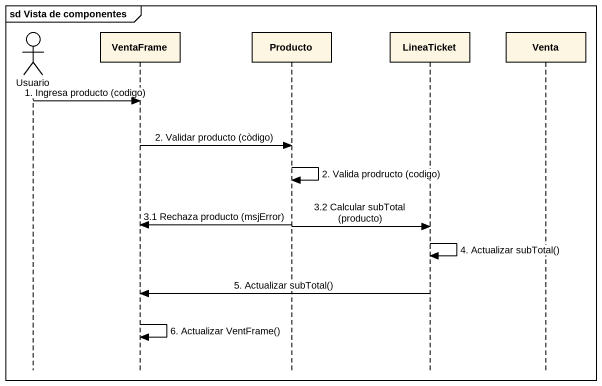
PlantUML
@startuml
mainframe sd Vista de componentes
hide footbox
actor Usuario
participant VentaFrame
participant Producto
participant LineaTicket
participant Venta

Usuario -> VentaFrame : 1. Ingresa producto (codigo)
VentaFrame -> Producto : 2. Validar producto (còdigo)
Producto -> Producto : 2. Valida prodructo (codigo)
Producto -> VentaFrame : 3.1 Rechaza producto (msjError)
Producto -> LineaTicket : 3.2 Calcular subTotal (producto)
LineaTicket -> LineaTicket : 4. Actualizar subTotal()
LineaTicket -> VentaFrame : 5. Actualizar subTotal()
VentaFrame -> VentaFrame : 6. Actualizar VentFrame()
@enduml
